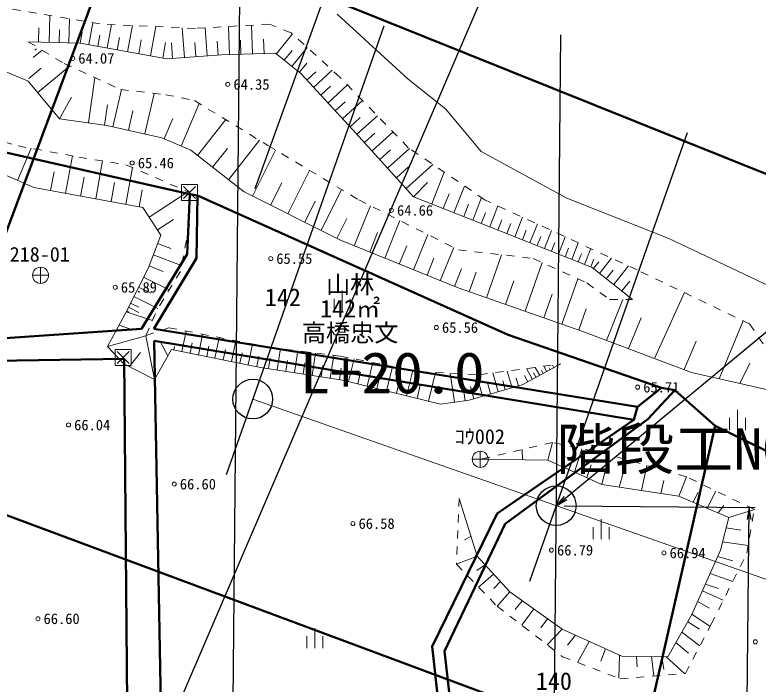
# Model space of a CAD drawing. Units: millimetres, scale not verified. Extents: x 0 to 478532, y 0 to 420999.
# Drawn here: x 191054 to 237281, y 146699 to 188319 of the extents above; entities that cross this region are included whole.
import ezdxf
from ezdxf.enums import TextEntityAlignment as Align

# ---------------------------------------------------------------- set-up
doc = ezdxf.new("R2010")
doc.units = ezdxf.units.MM
doc.header["$LTSCALE"] = 500
doc.linetypes.add('USER1', pattern=[2, 1, -1])
for name, color, linetype, lineweight in [('BGD', 7, 'Continuous', 13), ('BGD-EXST', 7, 'Continuous', 13), ('BMK-1', 171, 'Continuous', 25), ('BMK-SRVR', 3, 'Continuous', 13), ('単点測量範囲', 1, 'Continuous', 50), ('境界', 6, 'Continuous', 50)]:
    doc.layers.add(name, color=color, linetype=linetype, lineweight=lineweight)
doc.layers.add('地番名', color=6, linetype='Continuous')
doc.layers.add('所有者', color=6, linetype='Continuous')
doc.styles.add('ＭＳ ゴシック', font='')
doc.styles.get('ＭＳ ゴシック').set_extended_font_data('MS Gothic')

# ---------------------------------------------------------------- blocks, each defined once
blk = doc.blocks.new('open_arrow')
at = {"color": 0, "linetype": 'Continuous', "lineweight": -2}
blk.add_lwpolyline([(7.5, 1.25), (0, 0), (7.5, -1.25)], dxfattribs=at)

msp = doc.modelspace()

# ---------------------------------------------------------------- linework, layer by layer
at = {"layer": 'BGD', "linetype": 'USER1'}
for p, q in [((196336.3, 187750.8), (189598.3, 188887)), ((202279.2, 187478.4), (196336.3, 187750.8)), ((206887, 187746.5), (202279.2, 187478.4)), ((208236.3, 187206.3), (206887, 187746.5)), ((211265.5, 184447), (208236.3, 187206.3)), ((191880.3, 186644.5), (194113.9, 185290.6)), ((194113.9, 185290.6), (197632, 183677.6)), ((215523.3, 180058.3), (211265.5, 184447)), ((197632, 183677.6), (200438.4, 183355.2)), ((200438.4, 183355.2), (202231.3, 182984.6)), ((202231.3, 182984.6), (206789.3, 180202.1)), ((187517.8, 181274.6), (191253.9, 180170.7)), ((191253.9, 180170.7), (195032.8, 179471.5)), ((206789.3, 180202.1), (212437.2, 176818.6)), ((220271, 176823.1), (215523.3, 180058.3)), ((195032.8, 179471.5), (197964.3, 179002)), ((197964.3, 179002), (201920.9, 177268)), ((201920.9, 177268), (201918.3, 175288.6)), ((212437.2, 176818.6), (218641.3, 173699.6)), ((229749.6, 172460.8), (220271, 176823.1)), ((201918.3, 175288.6), (201353.7, 172367.4)), ((218641.3, 173699.6), (223291.9, 173177.5)), ((223291.9, 173177.5), (226626.1, 171645)), ((236752.8, 169095.2), (229749.6, 172460.8)), ((201353.7, 172367.4), (199891.8, 169974.4)), ((226626.1, 171645), (228045.5, 170626.1)), ((228045.5, 170626.1), (229477.8, 170609.3)), ((199207.8, 168367.9), (199891.8, 169974.4)), ((200635.8, 168864.1), (199207.8, 168367.9)), ((200635.8, 168864.1), (206832.4, 167654.1)), ((236752.8, 169095.2), (237723.5, 167661.6)), ((206832.4, 167654.1), (211291.2, 167094)), ((211291.2, 167094), (216220.4, 166119.2)), ((219953, 165941.5), (225013.4, 166607.1)), ((216220.4, 166119.2), (219953, 165941.5)), ((218684.4, 158247.7), (218517.9, 154152.2))]:
    msp.add_line(p, q, dxfattribs=at)
at = {"layer": 'BGD'}
for p, q in [((193186.6, 186613), (193226.7, 188275.2)), ((211091.7, 188362), (215516.5, 184315.2)), ((194409.8, 186583.5), (194445.6, 188069.6)), ((195665, 186466.4), (195911.8, 187822.4)), ((196799.5, 186259.9), (197064.7, 187717.4)), ((192521.8, 186629), (192542.9, 187508)), ((193815.3, 186597.8), (193834.3, 187383.7)), ((195122.6, 186565.1), (195245.4, 187239.6)), ((198067.3, 186029.3), (198363.6, 187657.9)), ((199483.8, 185771.5), (199815, 187591.4)), ((201597.8, 185663), (201469.2, 187515.5)), ((203007.2, 185760.9), (202885.5, 187513.7)), ((204397.8, 185839.9), (204340.6, 187598.3)), ((205826.5, 185886.4), (205768, 187681.4)), ((196216.6, 186366), (196342, 187055.4)), ((197415.8, 186147.8), (197556, 186918.1)), ((198755.9, 185904), (198912.5, 186764.8)), ((206551.9, 185910), (206522.4, 186816.8)), ((207314.4, 185884.3), (208320.2, 187129.9)), ((195114.9, 186566.5), (191880.3, 186644.5)), ((200499.3, 185586.7), (195114.9, 186566.5)), ((200253.3, 185631.5), (200428.4, 186593.4)), ((200856.8, 185611.6), (200789.5, 186580.7)), ((202306.1, 185712.2), (202244.6, 186597.5)), ((203705.2, 185809.3), (203644.6, 186681.8)), ((205108.5, 185863), (205079.6, 186751.4)), ((208276.4, 185107.5), (209235.9, 186295.8)), ((192202.7, 185666.7), (192744.9, 186120.4)), ((192302.3, 186118.7), (192395.8, 186197)), ((207254.2, 185932.9), (203922.5, 185824.4)), ((208852.8, 184642.1), (207254.2, 185932.9)), ((207801.1, 185491.3), (208292.3, 186099.6)), ((203922.5, 185824.4), (200499.3, 185586.7)), ((189317.6, 185278.8), (191879.5, 184198.5)), ((191914.3, 184356.9), (192699.9, 185014.2)), ((192476.4, 183485.1), (194449.9, 185136.5)), ((208740.7, 184732.6), (209209.2, 185313)), ((212063, 181185.5), (208852.8, 184642.1)), ((209204.2, 184263.7), (209764.4, 184784)), ((209634.8, 183800.1), (210793.9, 184876.6)), ((191879.5, 184198.5), (193837.2, 181859)), ((195634.8, 181607), (196028.1, 184413)), ((215516.5, 184315.2), (217832.1, 182480.6)), ((197157.2, 181360.9), (197682.7, 183671.8)), ((210080, 183320.7), (210679.2, 183877.2)), ((210529.1, 182837.1), (211738.1, 183959.9)), ((193837.2, 181859), (194577.2, 183202.1)), ((199135, 180911.2), (199709.8, 183438.9)), ((196637.2, 181466.5), (196812.9, 182719.6)), ((201391.9, 180161.9), (202515.1, 182811.4)), ((210982.2, 182349.3), (211592, 182915.6)), ((211439.2, 181857.1), (212669.6, 182999.8)), ((198123.9, 181141.1), (198398.7, 182349.5)), ((217832.1, 182480.6), (220051.4, 179812.4)), ((193837.2, 181859), (196782.2, 181446.2)), ((200332.2, 180611.2), (200871.2, 181882.8)), ((202420.6, 179572.3), (204169.4, 181801.5)), ((211900.3, 181360.7), (212520.9, 181937)), ((212329.1, 180891.5), (213599.5, 182041.3)), ((196782.2, 181446.2), (200191, 180671.1)), ((215839.4, 177012.7), (212063, 181185.5)), ((212795.4, 180376.1), (213439.6, 180959.1)), ((213268.4, 179853.6), (214574.9, 181035.9)), ((200191, 180671.1), (201994.7, 179906.4)), ((204338.2, 178067.8), (206264.2, 180522.7)), ((191210.6, 178025.4), (192074.8, 180018.8)), ((201994.7, 179906.4), (205310.8, 177304.8)), ((203356.3, 178838.2), (204273.9, 180007.8)), ((205838.5, 177041.3), (207272.4, 179912.7)), ((213748, 179323.6), (214410.4, 179923.1)), ((214239.2, 178780.9), (215596, 180008.8)), ((192238.2, 177579.9), (187408.5, 179673.7)), ((194209.5, 177220.9), (194632.9, 179545.5)), ((220051.4, 179812.4), (225392.8, 176920.2)), ((196085.5, 176879.2), (196514.4, 179234.2)), ((215384.8, 177515.1), (217047.4, 179019.8)), ((193279.6, 177390.2), (193491.6, 178553.8)), ((197950.1, 176539.5), (198366.5, 178825.7)), ((208034.1, 175944.9), (209383.8, 178647.8)), ((214782.9, 178180.1), (215533.9, 178859.8)), ((216977.9, 176563.5), (217756.3, 178536.7)), ((195143.4, 177050.8), (195356.1, 178218.2)), ((199003, 176347.7), (192238.2, 177579.9)), ((197035.6, 176706.1), (197251.9, 177893.8)), ((201545.9, 176893), (202295.9, 177643)), ((201545.9, 177643), (202295.9, 176893)), ((206952.9, 176484.8), (207648.5, 177877.8)), ((215839.4, 177012.7), (216710.4, 177892.4)), ((218365.5, 176016.1), (219020.1, 177675.5)), ((198785.3, 176387.4), (198975.5, 177431.4)), ((199400.8, 175740.5), (201807.8, 177317.5)), ((205310.8, 177304.8), (211311.8, 174308.2)), ((210100.7, 174912.9), (211371.2, 177457.2)), ((217701.7, 176278), (218058.7, 177182.7)), ((209083, 175421.1), (209737.8, 176732.3)), ((221325.3, 174848.5), (215839.4, 177012.7)), ((219532.4, 175555.8), (220082.9, 176951.3)), ((225392.8, 176920.2), (231721, 174404.7)), ((200130.5, 174626.8), (199003, 176347.7)), ((212160.2, 173963.3), (213170.9, 176449.7)), ((218974.2, 175776), (219274.4, 176536.9)), ((220585.3, 175140.4), (221098.8, 176442.1)), ((220064.7, 175345.8), (220327.1, 176011.2)), ((222144, 174522.8), (222627.7, 175738.3)), ((199923.8, 174942.2), (200921.7, 175596)), ((211088.1, 174419.8), (211704.4, 175654.1)), ((214057.9, 173191.8), (215007, 175526.7)), ((221094.6, 174939.5), (221345.8, 175576.1)), ((221657.8, 174716.2), (221904.7, 175336.8)), ((223086.5, 174147.7), (223550.4, 175313.6)), ((213124, 173571.5), (213613.7, 174776.2)), ((226964.8, 172604.6), (221325.3, 174848.5)), ((222620.2, 174333.3), (222857, 174928.5)), ((223990.5, 173788), (224435.4, 174906.2)), ((199337.2, 172555.5), (200130.5, 174626.8)), ((211311.8, 174308.2), (218623.8, 171335.7)), ((215839.9, 172467.4), (216731.2, 174659.9)), ((223543.2, 173966), (223770.4, 174536.9)), ((224857.5, 173443.1), (225284.2, 174515.5)), ((231721, 174404.7), (239307.8, 170812)), ((199932.2, 174109.2), (200750.7, 173795.7)), ((214962.9, 172823.9), (215422.8, 173955.2)), ((217513.3, 171787.2), (218350.2, 173846)), ((224428.5, 173613.7), (224646.4, 174161.3)), ((225689, 173112.2), (226098.2, 174140.7)), ((199662.4, 173404.6), (201423.8, 172730.1)), ((220390.4, 170720.6), (221322.8, 173398.6)), ((225277.6, 173275.9), (225486.5, 173801)), ((226091.9, 172951.9), (226292.3, 173455.5)), ((226486.5, 172794.9), (226879, 173781.3)), ((216689.7, 172121.9), (217121.6, 173184.2)), ((222783.6, 169887.4), (223841.2, 172925)), ((226872.9, 172641.1), (227065.1, 173124.1)), ((227043.3, 172542.2), (227381.5, 172968.3)), ((227421, 172242.3), (228170.8, 173186.7)), ((197895.3, 169690.4), (199337.2, 172555.5)), ((199393.6, 172702.8), (200270.9, 172366.9)), ((218392.2, 171429.9), (218838.9, 172528.6)), ((229477.8, 170609.3), (226964.8, 172604.6)), ((227839.7, 171909.9), (228255.2, 172433.2)), ((228303.7, 171541.5), (229224.8, 172701.5)), ((199061.1, 172006.7), (200646.1, 171209)), ((219319.2, 171093.6), (219743.1, 172311)), ((221568.5, 170310.4), (222081.3, 171783.1)), ((225080.5, 169087.6), (226061.3, 171904.6)), ((228799.7, 171147.6), (229292.1, 171767.7)), ((198752.1, 171392.9), (199519.4, 171006.8)), ((211406.2, 171169.1), (211406.2, 169919.1)), ((218623.8, 171335.7), (226379.5, 168635.3)), ((230840.9, 166952), (232691.6, 171046.9)), ((198453.1, 170798.7), (199938.7, 170051)), ((210906.2, 170669.1), (210906.2, 169919.1)), ((211906.2, 170669.1), (211906.2, 169919.1)), ((223953.7, 169480), (224462.9, 170942.6)), ((227858.3, 168077.4), (228873.4, 170616.3)), ((198120, 170137), (198762.4, 169813.7)), ((198249.3, 170393.9), (198755.3, 170139.3)), ((196824.1, 167691.5), (197895.3, 169690.4)), ((197977.1, 169853), (199611.1, 169315)), ((198007.6, 169913.7), (198168.2, 169832.9)), ((226129.8, 168722.3), (226586.5, 170033.9)), ((229224, 167562.1), (229999.5, 169482.4)), ((234852.1, 165694.3), (236357.4, 169285.2)), ((197532.6, 169013.6), (198378.8, 168733.1)), ((199207.8, 168367.9), (196824.1, 167691.5)), ((199729.2, 165642.7), (199207.8, 168367.9)), ((201443.6, 167377.8), (201700.2, 168656.3)), ((202469.6, 167172), (202727.2, 168455.7)), ((226379.5, 168635.3), (233138.5, 166085.1)), ((200574.8, 167121.8), (200115.4, 167957.5)), ((201956.1, 167275), (202084.6, 167915.6)), ((203499.8, 166965.3), (203758.5, 168254.4)), ((204534.3, 166757.7), (204794, 168052.1)), ((205573.1, 166549.2), (205833.9, 167849.1)), ((232687.1, 166255.5), (233419.7, 168033.9)), ((196824.1, 167691.5), (197838.5, 166608.6)), ((197422.7, 166634.3), (198172.7, 167384.3)), ((197422.7, 167384.3), (198172.7, 166634.3)), ((200795.5, 167507.9), (199729.2, 165642.7)), ((200795.5, 167507.9), (206339.2, 166395.5)), ((200932.3, 167480.5), (200976.2, 167699.2)), ((202984.2, 167068.7), (203113.2, 167711.9)), ((204016.5, 166861.6), (204146.1, 167507.5)), ((207363.7, 166237.4), (207568.1, 167561.7)), ((208441.3, 166071.1), (208650.4, 167425.7)), ((198168.5, 166440), (198867.8, 167316.9)), ((205053.1, 166653.6), (205183.3, 167302.1)), ((206094.1, 166444.7), (206224.8, 167096)), ((206834, 166319.1), (206935, 166973.8)), ((209543.7, 165900.9), (209757.5, 167286.6)), ((210671.3, 165726.9), (210890.1, 167144.4)), ((211810.9, 165515.7), (212156.6, 166922.8)), ((199729.2, 165642.7), (197838.5, 166608.6)), ((207899.5, 166154.7), (208002.8, 166824.4)), ((208989.4, 165986.5), (209095.1, 166671.5)), ((210104.3, 165814.4), (210212.4, 166515.2)), ((212968.3, 165231.4), (213327, 166691.4)), ((214169.1, 164936.4), (214541.2, 166451.2)), ((222610.9, 165303), (225013.4, 166607.1)), ((224134.5, 166130.1), (223951.4, 166467.4)), ((224573.9, 166368.6), (224482.4, 166537.3)), ((224793.7, 166487.9), (224770.8, 166530)), ((236151.2, 165398.1), (236759.4, 166665.8)), ((206339.2, 166395.5), (211425, 165610.5)), ((211239.9, 165639.1), (211349.6, 166349.9)), ((212384.3, 165374.9), (212560.3, 166091.5)), ((215415, 164630.3), (215801.2, 166202.1)), ((216781, 164294.7), (217217.5, 166071.7)), ((218387.9, 164232), (218135.5, 166028)), ((221113.5, 164876.4), (220779.1, 166050.1)), ((221975.3, 165121.9), (221677.2, 166168.3)), ((223239.2, 165644), (222869.5, 166325.1)), ((223475.4, 165772.2), (223315.1, 166067.5)), ((223695.1, 165891.5), (223420.4, 166397.6)), ((223914.8, 166010.8), (223800.3, 166221.7)), ((224354.2, 166249.3), (224285.5, 166375.8)), ((233138.5, 166085.1), (238830.6, 164787)), ((211425, 165610.5), (217528, 164111.2)), ((213563.1, 165085.2), (213745.8, 165828.8)), ((214786.3, 164784.7), (214975.9, 165556.3)), ((220146.7, 164600.9), (219762.2, 165950.6)), ((221556.8, 165002.7), (221398.9, 165556.8)), ((222370.5, 165234.5), (222229.8, 165728.5)), ((222966.8, 165496.2), (222753.5, 165889)), ((216070.2, 164469.3), (216271.4, 165288.2)), ((219055.7, 164325.9), (218938.4, 165160.6)), ((222610.9, 165303), (219303.3, 164360.6)), ((219606.8, 164447.1), (219388.7, 165212.9)), ((220644, 164742.6), (220466.9, 165364.2)), ((219303.3, 164360.6), (217528, 164111.2)), ((235994, 163750.4), (235994, 162500.4)), ((235494, 163250.4), (235494, 162500.4)), ((236494, 163250.4), (236494, 162500.4)), ((224199.5, 160627.1), (224493.5, 161732.9)), ((225850.9, 159885.3), (226312.7, 161339.5)), ((222621, 160647.3), (222602.2, 161290.3)), ((225153.1, 160198.8), (225250.5, 160884.7)), ((227564.8, 159115.4), (228014.6, 160971.4)), ((226620.7, 159539.5), (226902.4, 160343)), ((230032.6, 158742.2), (230365.3, 160295.2)), ((228638.4, 158953), (228906.5, 159909.7)), ((232351.5, 158391.5), (232818.6, 159589.5)), ((231224.6, 158561.9), (231409.1, 159370)), ((233244.5, 158010.3), (233535, 158616.5)), ((234111.3, 157640.2), (234658.9, 158706.9)), ((219806.3, 154647.1), (218684.4, 158247.7)), ((234797.9, 157347.1), (235149.7, 157809.1)), ((235465.5, 157062), (237046.5, 157561.7)), ((227515.5, 156967.5), (227515.5, 155717.5)), ((227015.5, 156467.5), (227015.5, 155717.5)), ((228015.5, 156467.5), (228015.5, 155717.5)), ((235297.9, 156414.1), (236199.2, 156275.2)), ((219422.2, 155879.9), (219009, 155671)), ((235075.5, 155554.2), (236667.7, 155325.9)), ((219806.3, 154647.1), (218517.9, 154152.2)), ((234762.6, 154632.5), (235714.8, 154364.5)), ((220295.6, 154115.6), (219779.6, 153757.8)), ((220823.3, 153542.4), (219896.2, 152731.4)), ((234290, 153574.6), (235702.7, 153082.7)), ((221252.9, 153075.7), (220842.5, 152641.7)), ((233996.9, 152918.5), (234826.7, 152642.2)), ((221841.4, 152436.5), (221050.8, 151541.3)), ((233813.1, 152507.2), (235116.2, 151917.6)), ((222614.2, 151885.6), (222171.1, 151339.7)), ((233511, 151830.8), (234261.6, 151431.2)), ((223323.5, 151379.9), (222581.7, 150361.3)), ((224188.7, 150763.1), (223765.4, 150197.1)), ((233157.4, 151039.4), (234291.5, 150285.3)), ((232899.8, 150582.8), (233642.7, 150112.6)), ((209710.5, 150184.7), (209710.5, 148934.7)), ((225092.3, 150119), (224155.7, 149148)), ((232527.8, 149925), (233654.1, 149071.8)), ((209210.5, 149684.7), (209210.5, 148934.7)), ((210210.5, 149684.7), (210210.5, 148934.7)), ((225932.5, 149738.2), (225434.8, 149116.9)), ((226768.8, 149359.1), (226043.3, 148049.1)), ((227798.7, 148892.3), (227507, 148121.2)), ((232163.7, 149281.2), (232943, 148632.5)), ((228667.3, 148498.6), (228610.2, 147064.9)), ((229714.4, 148424.6), (229767.5, 147771.3)), ((230650.4, 148413.2), (230800.6, 147204.6)), ((231301.9, 148405.2), (231409.1, 147609.9)), ((231558.8, 148402.1), (232700.1, 147363.9))]:
    msp.add_line(p, q, dxfattribs=at)
for points in [[(201420.9, 176768), (202420.9, 176768), (202420.9, 177768), (201420.9, 177768)], [(197297.7, 166509.3), (198297.7, 166509.3), (198297.7, 167509.3), (197297.7, 167509.3)]]:
    msp.add_lwpolyline(points, close=True, dxfattribs=at)
at = {"layer": 'BGD', "linetype": 'USER1'}
msp.add_lwpolyline([(218517.9, 154152.2), (221050.8, 151541.3), (225124.5, 148401.3), (228704.5, 147028.8), (232759.8, 147368.9), (234364.7, 150424.7), (236584.4, 154834), (237046.5, 157561.7), (232818.6, 159589.5), (228014.6, 160971.4), (224493.5, 161732.9), (219998.3, 160680.8)], dxfattribs=at)
at = {"layer": 'BGD'}
msp.add_lwpolyline([(219998.3, 160680.8), (224199.5, 160627.1), (227564.8, 159115.4), (232351.5, 158391.5), (235465.5, 157062), (234939.6, 155028.7), (233155.1, 151034.2), (231665.8, 148400.8), (228806.1, 148435.7), (225092.3, 150119), (221841.4, 152436.5), (219806.3, 154647.1)], dxfattribs=at)
at = {"layer": 'BGD-EXST'}
for centre in [(194649.3, 185614), (204298.5, 183995.1), (198350.9, 179110.5), (214471.4, 176160.7), (206965, 173162.7), (197295.1, 171374.8), (217268.6, 168876.8), (229787.7, 165165.1), (194391.3, 162815.6), (200966.6, 159138.9), (212080.3, 156684.4), (224425.6, 155028.6), (231424.9, 154857.6), (192491.6, 150765.2), (237108.8, 149328.8)]:
    msp.add_circle(centre, 125, dxfattribs=at)
at = {"layer": 'BMK-1'}
for p, q in [((293893.2, 361411.2), (183450.8, 104030.1)), ((206008.1, 177511.6), (215660.1, 204293.3)), ((205058.1, 193381.4), (204116.6, 94398.5)), ((213996.4, 187614.2), (204193.7, 159707.7)), ((224999, 187072.2), (224120.4, 94711.6)), ((232866.1, 180985.9), (223063.4, 153079.4)), ((225220.5, 157792), (237095.8, 157679.1)), ((236387.9, 122684.2), (236720.8, 157682.6))]:
    msp.add_line(p, q, dxfattribs=at)
at = {"layer": 'BMK-1', "lineweight": 13}
msp.add_line((243590.2, 151168.4), (205850.8, 164425.1), dxfattribs=at)
at = {"layer": 'BMK-1'}
msp.add_lwpolyline([(224720.5, 157796.8), (283428.9, 206421), (306128.9, 206421)], dxfattribs=at)
for centre in [(205850.8, 164425.1), (224720.5, 157796.8)]:
    msp.add_circle(centre, 1235.2, dxfattribs=at)
at = {"layer": 'BMK-SRVR'}
for p, q in [((192653.9, 171621.8), (192653.9, 172621.8)), ((192153.9, 172121.8), (193153.9, 172121.8)), ((219998.3, 160180.8), (219998.3, 161180.8)), ((219498.3, 160680.8), (220498.3, 160680.8))]:
    msp.add_line(p, q, dxfattribs=at)
for centre in [(192653.9, 172121.8), (219998.3, 160680.8)]:
    msp.add_circle(centre, 500, dxfattribs=at)
at = {"layer": '単点測量範囲'}
msp.add_lwpolyline([(197857.6, 194487.5), (261763.1, 168784.1), (249379.8, 135300.7), (184733.6, 159360.3)], close=True, dxfattribs=at)
at = {"layer": '境界'}
for p, q in [((201934.1, 177158.8), (180695.9, 181973.8)), ((201934.1, 177158.8), (201762.9, 173444.8)), ((202423.6, 177083.7), (201934.1, 177158.8)), ((202347.1, 173186.8), (202423.6, 177083.7)), ((221732.4, 168413.7), (202423.6, 177083.7)), ((201762.9, 173444.8), (198934.2, 168785.2)), ((199699.6, 168803.6), (202347.1, 173186.8)), ((198934.2, 168785.2), (175572.6, 167214.2)), ((229774.4, 163944.8), (199699.6, 168803.6)), ((231276.2, 165122.3), (221732.4, 168413.7)), ((200513.2, 125362.8), (199715.3, 168039.2)), ((199715.3, 168039.2), (229558.9, 163143.2)), ((175789.7, 166554.6), (197859.6, 166932.7)), ((197859.6, 166932.7), (198063.9, 143163.7)), ((231276.2, 165122.3), (229774.4, 163944.8)), ((232095.4, 164975.6), (231276.2, 165122.3)), ((230422, 163175.9), (232095.4, 164975.6)), ((234612, 162760.6), (232095.4, 164975.6)), ((229774.4, 163944.8), (229558.9, 163143.2)), ((229558.9, 163143.2), (221044.2, 157317)), ((221547.3, 156671.1), (230422, 163175.9)), ((230641.7, 145367.9), (234612, 162760.6)), ((242317.9, 158994.5), (234612, 162760.6)), ((221044.2, 157317), (217016.2, 149039.5)), ((217782.1, 148746.6), (221547.3, 156671.1)), ((217016.2, 149039.5), (218624.2, 133908)), ((219459.2, 134046), (217782.1, 148746.6))]:
    msp.add_line(p, q, dxfattribs=at)

# ---------------------------------------------------------------- block references
at = {"layer": 'BMK-1', "xscale": 100, "yscale": 100}
for p, rotation in [((224720.5, 157796.8), 39.6), ((236720.8, 157682.6), 269.5)]:
    msp.add_blockref('open_arrow', p, dxfattribs=dict(at, rotation=rotation))

# ---------------------------------------------------------------- texts
at = {"layer": 'BGD-EXST', "style": 'ＭＳ ゴシック'}
for s, p in [('64.07', (194999.3, 185614)), ('64.35', (204648.5, 183995.1)), ('65.46', (198700.9, 179110.5)), ('64.66', (214821.4, 176160.7)), ('65.55', (207315, 173162.7)), ('65.89', (197645.1, 171374.8)), ('65.56', (217618.6, 168876.8)), ('65.71', (230137.7, 165165.1)), ('66.04', (194741.3, 162815.6)), ('66.60', (201316.6, 159138.9)), ('66.58', (212430.3, 156684.4)), ('66.79', (224775.6, 155028.6)), ('66.94', (231774.9, 154857.6)), ('66.60', (192841.6, 150765.2))]:
    msp.add_text(s, height=659.8, dxfattribs=at).set_placement(p, align=Align.MIDDLE_LEFT)
at = {"layer": 'BMK-1', "style": 'ＭＳ ゴシック'}
for s, width, p in [('L+20.0', 1.1, (208759.3, 164015.8)), ('階段工NO.0', 1.05, (224709.9, 159274.2))]:
    msp.add_text(s, height=2566, dxfattribs=dict(at, width=width)).set_placement(p, align=Align.BOTTOM_LEFT)
at = {"layer": 'BMK-SRVR', "style": 'ＭＳ ゴシック'}
for s, p in [('218-01', (192603.4, 173430.7)), ('ｺｳ002', (219974.1, 162091.8))]:
    msp.add_text(s, height=916.4, dxfattribs=at).set_placement(p, align=Align.MIDDLE_CENTER)
at = {"layer": '地番名', "style": 'ＭＳ ゴシック'}
for s, p in [('142', (207720.7, 169876.2)), ('140', (224578, 146009.7))]:
    msp.add_text(s, height=1100, dxfattribs=at).set_placement(p, align=Align.BOTTOM_CENTER)
at = {"layer": '所有者', "style": 'ＭＳ ゴシック'}
for s, p in [('山林', (211906.2, 170669.1)), ('142㎡', (211906.2, 169169.1)), ('高橋忠文', (211906.2, 167669.1))]:
    msp.add_text(s, height=1100, dxfattribs=at).set_placement(p, align=Align.BOTTOM_CENTER)

doc.saveas('drawing.dxf')
